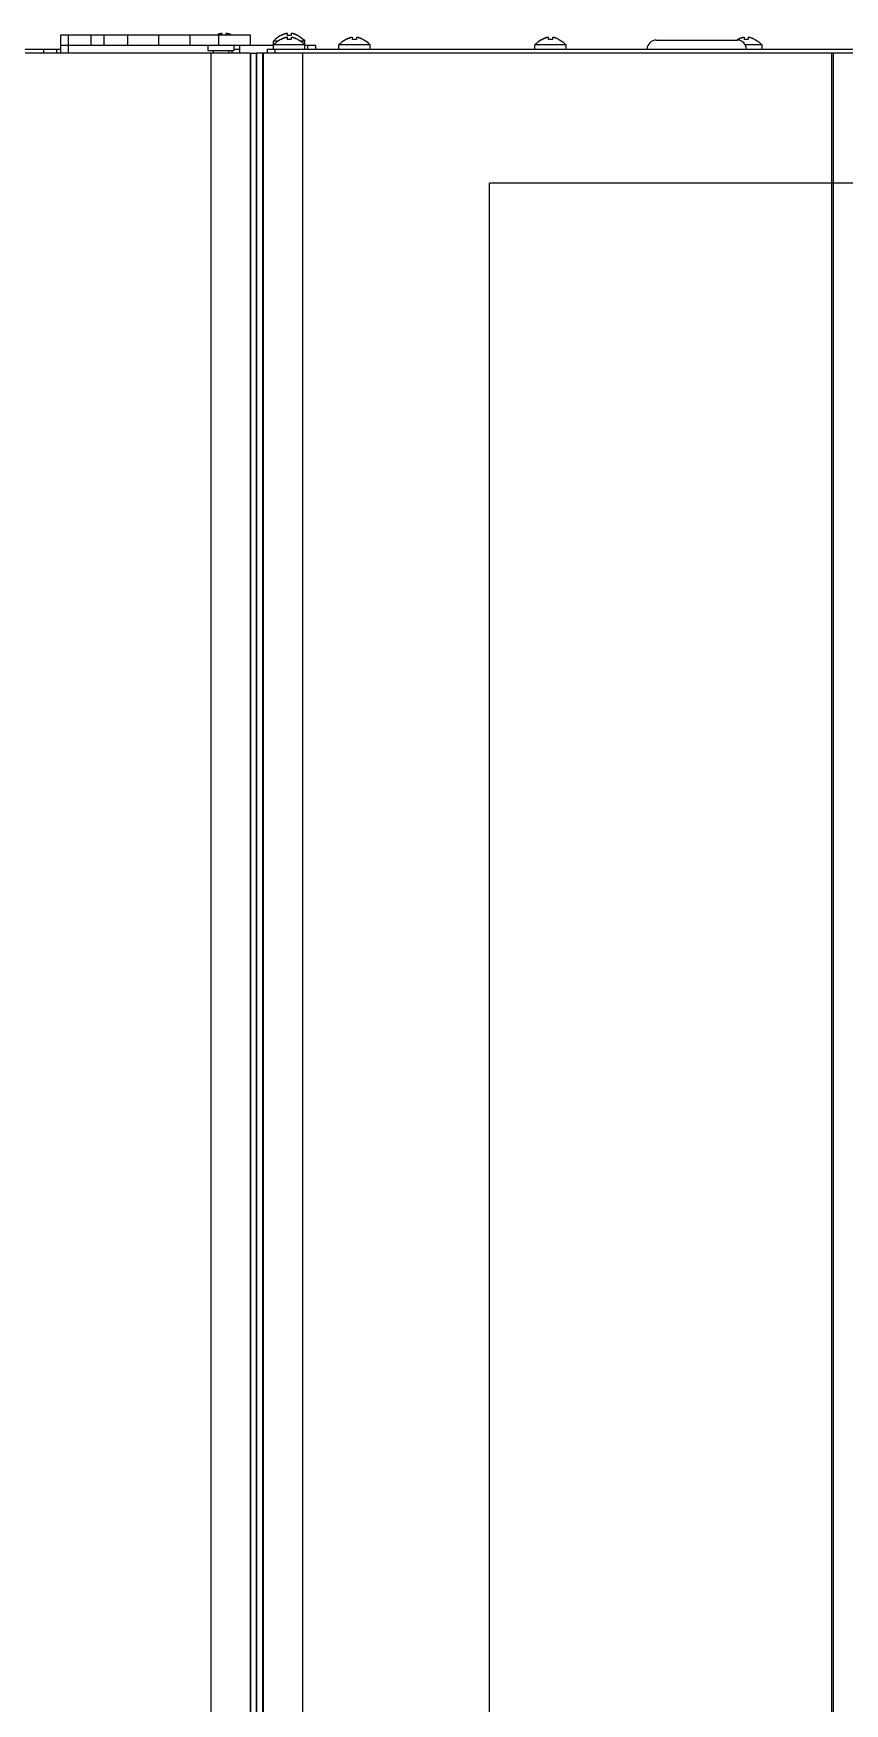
# Model space of a CAD drawing. Header units: millimetres. Extents: x 0 to 191, y -18 to 196.
# Drawn here: x 111.7 to 142.8, y 132.1 to 196.1 of the extents above; entities that cross this region are included whole.
import ezdxf

# ---------------------------------------------------------------- set-up
doc = ezdxf.new("R2010")
doc.units = ezdxf.units.MM
for name, color, linetype in [('2401-00460-M6-12PSTTHC_0', 7, 'Continuous'), ('4209-00025-D30_0', 7, 'Continuous'), ('4212-06592_0', 7, 'Continuous'), ('4212-06613_1_MIR_0', 7, 'Continuous'), ('4212-06613_2_MIR_0', 7, 'Continuous'), ('4212-06613_3_0', 7, 'Continuous'), ('4212-12613_1_0', 7, 'Continuous'), ('4212-12651_0', 7, 'Continuous'), ('4212-12656_0', 7, 'Continuous'), ('4212-12660_1_0', 7, 'Continuous'), ('4212-21438_0', 7, 'Continuous')]:
    doc.layers.add(name, color=color, linetype=linetype)

msp = doc.modelspace()

# ---------------------------------------------------------------- linework, layer by layer
at = {"layer": '2401-00460-M6-12PSTTHC_0', "color": 7, "linetype": 'Continuous'}
for p, q in [((118.847, 196.038), (118.828, 196.032)), ((118.862, 196.042), (118.845, 196.037)), ((118.876, 196.045), (118.861, 196.041)), ((118.891, 196.048), (118.875, 196.045)), ((118.905, 196.05), (118.89, 196.047)), ((118.905, 196.05), (118.92, 196.052)), ((118.935, 196.054), (118.92, 196.052)), ((118.935, 196), (118.935, 196.054)), ((119.085, 196.054), (119.085, 196)), ((119.1, 196.052), (119.085, 196.054)), ((119.115, 196.05), (119.1, 196.052)), ((119.13, 196.047), (119.115, 196.05)), ((119.145, 196.045), (119.129, 196.048)), ((119.159, 196.041), (119.144, 196.045)), ((119.175, 196.037), (119.158, 196.042)), ((121.185, 195.972), (121.185, 195.976)), ((121.185, 195.972), (121.187, 195.973)), ((121.347, 196.038), (121.328, 196.032)), ((121.347, 195.888), (121.328, 195.882)), ((121.362, 196.042), (121.345, 196.037)), ((121.362, 195.892), (121.345, 195.887)), ((121.376, 196.045), (121.361, 196.041)), ((121.376, 195.895), (121.361, 195.891)), ((121.391, 196.048), (121.375, 196.045)), ((121.391, 195.898), (121.375, 195.895)), ((121.405, 196.05), (121.39, 196.047)), ((121.405, 195.9), (121.39, 195.897)), ((121.405, 196.05), (121.42, 196.052)), ((121.405, 195.9), (121.42, 195.902)), ((121.435, 196.054), (121.42, 196.052)), ((121.435, 195.904), (121.42, 195.902)), ((121.435, 195.972), (121.435, 196.054)), ((121.435, 195.822), (121.435, 195.904)), ((121.585, 196.054), (121.585, 195.972)), ((121.6, 196.052), (121.585, 196.054)), ((121.585, 195.904), (121.585, 195.822)), ((121.6, 195.902), (121.585, 195.904)), ((121.615, 196.05), (121.6, 196.052)), ((121.615, 195.9), (121.6, 195.902)), ((121.63, 196.047), (121.615, 196.05)), ((121.63, 195.897), (121.615, 195.9)), ((121.645, 196.045), (121.629, 196.048)), ((121.645, 195.895), (121.629, 195.898)), ((121.659, 196.041), (121.644, 196.045)), ((121.659, 195.891), (121.644, 195.895)), ((121.675, 196.037), (121.658, 196.042)), ((121.675, 195.887), (121.658, 195.892)), ((121.833, 195.973), (121.835, 195.972)), ((121.835, 195.976), (121.835, 195.972)), ((123.847, 195.888), (123.828, 195.882)), ((123.862, 195.892), (123.845, 195.887)), ((123.876, 195.895), (123.861, 195.891)), ((123.891, 195.898), (123.875, 195.895)), ((123.905, 195.9), (123.89, 195.897)), ((123.905, 195.9), (123.92, 195.902)), ((123.935, 195.904), (123.92, 195.902)), ((123.935, 195.822), (123.935, 195.904)), ((124.085, 195.904), (124.085, 195.822)), ((124.1, 195.902), (124.085, 195.904)), ((124.115, 195.9), (124.1, 195.902)), ((124.13, 195.897), (124.115, 195.9)), ((124.145, 195.895), (124.129, 195.898)), ((124.159, 195.891), (124.144, 195.895)), ((124.175, 195.887), (124.158, 195.892)), ((131.347, 195.888), (131.328, 195.882)), ((131.362, 195.892), (131.345, 195.887)), ((131.376, 195.895), (131.361, 195.891)), ((131.391, 195.898), (131.375, 195.895)), ((131.405, 195.9), (131.39, 195.897)), ((131.405, 195.9), (131.42, 195.902)), ((131.435, 195.904), (131.42, 195.902)), ((131.435, 195.822), (131.435, 195.904)), ((131.585, 195.904), (131.585, 195.822)), ((131.6, 195.902), (131.585, 195.904)), ((131.615, 195.9), (131.6, 195.902)), ((131.63, 195.897), (131.615, 195.9)), ((131.645, 195.895), (131.629, 195.898)), ((131.659, 195.891), (131.644, 195.895)), ((131.675, 195.887), (131.658, 195.892)), ((138.847, 195.888), (138.828, 195.882)), ((138.862, 195.892), (138.845, 195.887)), ((138.876, 195.895), (138.861, 195.891)), ((138.891, 195.898), (138.875, 195.895)), ((138.905, 195.9), (138.89, 195.897)), ((138.905, 195.9), (138.92, 195.902)), ((138.935, 195.904), (138.92, 195.902)), ((138.935, 195.822), (138.935, 195.904)), ((139.085, 195.904), (139.085, 195.822)), ((139.1, 195.902), (139.085, 195.904)), ((139.115, 195.9), (139.1, 195.902)), ((139.13, 195.897), (139.115, 195.9)), ((139.145, 195.895), (139.129, 195.898)), ((139.159, 195.891), (139.144, 195.895)), ((139.175, 195.887), (139.158, 195.892)), ((119.61, 195.45), (119.61, 195.6)), ((120.91, 195.61), (120.91, 195.76)), ((121.082, 195.76), (120.91, 195.76)), ((120.91, 195.45), (120.91, 195.61)), ((122.11, 195.61), (120.91, 195.61)), ((121.185, 195.822), (121.185, 195.826)), ((121.185, 195.822), (121.187, 195.823)), ((121.833, 195.823), (121.835, 195.822)), ((121.835, 195.826), (121.835, 195.822)), ((122.11, 195.76), (121.938, 195.76)), ((122.11, 195.61), (122.11, 195.76)), ((122.11, 195.45), (122.11, 195.61)), ((123.41, 195.45), (123.41, 195.61)), ((124.61, 195.61), (123.41, 195.61)), ((123.685, 195.822), (123.685, 195.826)), ((123.685, 195.822), (123.687, 195.823)), ((124.333, 195.823), (124.335, 195.822)), ((124.335, 195.826), (124.335, 195.822)), ((124.61, 195.45), (124.61, 195.61)), ((130.91, 195.45), (130.91, 195.61)), ((132.11, 195.61), (130.91, 195.61)), ((131.185, 195.822), (131.185, 195.826)), ((131.185, 195.822), (131.187, 195.823)), ((131.833, 195.823), (131.835, 195.822)), ((131.835, 195.826), (131.835, 195.822)), ((132.11, 195.45), (132.11, 195.61)), ((138.659, 195.812), (138.641, 195.8)), ((138.685, 195.826), (138.659, 195.812)), ((138.685, 195.822), (138.685, 195.826)), ((138.685, 195.822), (138.687, 195.823)), ((139.61, 195.61), (138.969, 195.61)), ((139.333, 195.823), (139.335, 195.822)), ((139.335, 195.826), (139.335, 195.822)), ((139.61, 195.45), (139.61, 195.61))]:
    msp.add_line(p, q, dxfattribs=at)
for points in [[(118.741, 196), (118.765, 196.01), (118.788, 196.019), (118.809, 196.026), (118.828, 196.032)], [(118.831, 196.033), (118.813, 196.028), (118.794, 196.021), (118.772, 196.013), (118.75, 196.004), (118.742, 196)], [(119.279, 196), (119.255, 196.01), (119.232, 196.019), (119.211, 196.026), (119.192, 196.032), (119.173, 196.038)], [(119.189, 196.033), (119.207, 196.028), (119.226, 196.021), (119.248, 196.013), (119.27, 196.004), (119.278, 196)], [(121.185, 195.976), (121.159, 195.962), (121.098, 195.922), (121.035, 195.875), (120.973, 195.821), (120.91, 195.76)], [(121.227, 195.993), (121.206, 195.983), (121.185, 195.972)], [(121.211, 195.985), (121.215, 195.987), (121.241, 196), (121.265, 196.01), (121.288, 196.019), (121.309, 196.026), (121.328, 196.032)], [(121.211, 195.835), (121.215, 195.837), (121.241, 195.85), (121.265, 195.86), (121.288, 195.869), (121.309, 195.876), (121.328, 195.882)], [(121.331, 196.033), (121.313, 196.028), (121.294, 196.021), (121.272, 196.013), (121.25, 196.004), (121.227, 195.993)], [(121.331, 195.883), (121.313, 195.878), (121.294, 195.871), (121.272, 195.863), (121.25, 195.854), (121.227, 195.843)], [(121.51, 195.976), (121.485, 195.976), (121.46, 195.974), (121.435, 195.972)], [(121.585, 195.972), (121.56, 195.974), (121.535, 195.976), (121.51, 195.976)], [(121.835, 195.972), (121.805, 195.987), (121.779, 196), (121.755, 196.01), (121.732, 196.019), (121.711, 196.026), (121.692, 196.032), (121.673, 196.038)], [(121.835, 195.822), (121.805, 195.837), (121.779, 195.85), (121.755, 195.86), (121.732, 195.869), (121.711, 195.876), (121.692, 195.882), (121.673, 195.888)], [(121.689, 196.033), (121.707, 196.028), (121.726, 196.021), (121.748, 196.013), (121.77, 196.004), (121.793, 195.993), (121.809, 195.985)], [(121.689, 195.883), (121.707, 195.878), (121.726, 195.871), (121.748, 195.863), (121.77, 195.854), (121.793, 195.843), (121.809, 195.835)], [(121.835, 195.976), (121.861, 195.962), (121.922, 195.922), (121.985, 195.875), (122.047, 195.821), (122.11, 195.76)], [(123.711, 195.835), (123.715, 195.837), (123.741, 195.85), (123.765, 195.86), (123.788, 195.869), (123.809, 195.876), (123.828, 195.882)], [(123.831, 195.883), (123.813, 195.878), (123.794, 195.871), (123.772, 195.863), (123.75, 195.854), (123.727, 195.843)], [(124.335, 195.822), (124.305, 195.837), (124.279, 195.85), (124.255, 195.86), (124.232, 195.869), (124.211, 195.876), (124.192, 195.882), (124.173, 195.888)], [(124.189, 195.883), (124.207, 195.878), (124.226, 195.871), (124.248, 195.863), (124.27, 195.854), (124.293, 195.843), (124.309, 195.835)], [(131.211, 195.835), (131.215, 195.837), (131.241, 195.85), (131.265, 195.86), (131.288, 195.869), (131.309, 195.876), (131.328, 195.882)], [(131.331, 195.883), (131.313, 195.878), (131.294, 195.871), (131.272, 195.863), (131.25, 195.854), (131.227, 195.843)], [(131.835, 195.822), (131.805, 195.837), (131.779, 195.85), (131.755, 195.86), (131.732, 195.869), (131.711, 195.876), (131.692, 195.882), (131.673, 195.888)], [(131.689, 195.883), (131.707, 195.878), (131.726, 195.871), (131.748, 195.863), (131.77, 195.854), (131.793, 195.843), (131.809, 195.835)], [(138.711, 195.835), (138.715, 195.837), (138.741, 195.85), (138.765, 195.86), (138.788, 195.869), (138.809, 195.876), (138.828, 195.882)], [(138.831, 195.883), (138.813, 195.878), (138.794, 195.871), (138.772, 195.863), (138.75, 195.854), (138.727, 195.843)], [(139.335, 195.822), (139.305, 195.837), (139.279, 195.85), (139.255, 195.86), (139.232, 195.869), (139.211, 195.876), (139.192, 195.882), (139.173, 195.888)], [(139.189, 195.883), (139.207, 195.878), (139.226, 195.871), (139.248, 195.863), (139.27, 195.854), (139.293, 195.843), (139.309, 195.835)], [(121.185, 195.826), (121.159, 195.812), (121.098, 195.772), (121.035, 195.725), (120.973, 195.671), (120.91, 195.61)], [(121.227, 195.843), (121.206, 195.833), (121.185, 195.822)], [(121.51, 195.826), (121.485, 195.826), (121.46, 195.824), (121.435, 195.822)], [(121.585, 195.822), (121.56, 195.824), (121.535, 195.826), (121.51, 195.826)], [(121.835, 195.826), (121.861, 195.812), (121.922, 195.772), (121.985, 195.725), (122.047, 195.671), (122.11, 195.61)], [(123.685, 195.826), (123.659, 195.812), (123.598, 195.772), (123.535, 195.725), (123.473, 195.671), (123.41, 195.61)], [(123.727, 195.843), (123.706, 195.833), (123.685, 195.822)], [(124.01, 195.826), (123.985, 195.826), (123.96, 195.824), (123.935, 195.822)], [(124.085, 195.822), (124.06, 195.824), (124.035, 195.826), (124.01, 195.826)], [(124.335, 195.826), (124.361, 195.812), (124.422, 195.772), (124.485, 195.725), (124.547, 195.671), (124.61, 195.61)], [(131.185, 195.826), (131.159, 195.812), (131.098, 195.772), (131.035, 195.725), (130.973, 195.671), (130.91, 195.61)], [(131.227, 195.843), (131.206, 195.833), (131.185, 195.822)], [(131.51, 195.826), (131.485, 195.826), (131.46, 195.824), (131.435, 195.822)], [(131.585, 195.822), (131.56, 195.824), (131.535, 195.826), (131.51, 195.826)], [(131.835, 195.826), (131.861, 195.812), (131.922, 195.772), (131.985, 195.725), (132.047, 195.671), (132.11, 195.61)], [(138.727, 195.843), (138.706, 195.833), (138.685, 195.822)], [(139.01, 195.826), (138.985, 195.826), (138.96, 195.824), (138.935, 195.822)], [(139.085, 195.822), (139.06, 195.824), (139.035, 195.826), (139.01, 195.826)], [(139.335, 195.826), (139.361, 195.812), (139.422, 195.772), (139.485, 195.725), (139.547, 195.671), (139.61, 195.61)]]:
    msp.add_lwpolyline(points, dxfattribs=at)
at = {"layer": '4209-00025-D30_0', "color": 7, "linetype": 'Continuous'}
msp.add_line((135.56, 195.8), (138.66, 195.8), dxfattribs=at)
for centre, start, end in [((135.56, 195.45), 90, 180), ((138.66, 195.45), 0, 90)]:
    msp.add_arc(centre, 0.35, start, end, dxfattribs=at)
at = {"layer": '4212-06592_0', "color": 7, "linetype": 'Continuous'}
for p, q in [((120.01, 195.3), (120.26, 195.3)), ((120.04, 10.07), (120.04, 195.3)), ((120.26, 195.3), (120.26, 0.3)), ((120.26, 0.3), (120.26, 195.3)), ((120.51, 195.3), (120.26, 195.3)), ((120.48, 195.3), (120.48, 10.069))]:
    msp.add_line(p, q, dxfattribs=at)
at = {"layer": '4212-06613_1_MIR_0', "color": 7, "linetype": 'Continuous'}
for p, q in [((112.76, 195.6), (112.76, 196)), ((112.76, 196), (120.01, 196)), ((113.06, 195.6), (113.06, 196)), ((113.91, 196), (113.91, 195.6)), ((114.41, 196), (114.41, 195.6)), ((115.31, 196), (115.31, 195.6)), ((116.51, 195.6), (116.51, 196)), ((117.71, 195.6), (117.71, 196)), ((118.81, 195.6), (118.81, 196)), ((120.01, 196), (120.01, 195.6)), ((112.76, 195.6), (113.91, 195.6)), ((114.41, 195.6), (120.01, 195.6))]:
    msp.add_line(p, q, dxfattribs=at)
at = {"layer": '4212-06613_2_MIR_0', "color": 7, "linetype": 'Continuous'}
for p, q in [((112.76, 195.3), (112.76, 195.6)), ((112.76, 195.6), (115.31, 195.6)), ((113.06, 195.3), (113.06, 195.6)), ((119.31, 195.4), (119.31, 195.3))]:
    msp.add_line(p, q, dxfattribs=at)
at = {"layer": '4212-06613_3_0', "color": 7, "linetype": 'Continuous'}
for p, q in [((118.39, 195.6), (118.39, 195.4)), ((118.39, 195.4), (119.39, 195.4)), ((118.59, 195.4), (118.59, 195.3)), ((119.19, 195.4), (119.19, 195.3)), ((119.39, 195.6), (119.39, 195.4))]:
    msp.add_line(p, q, dxfattribs=at)
at = {"layer": '4212-12613_1_0', "color": 7, "linetype": 'Continuous'}
for p, q in [((120.51, 195.3), (120.51, 10.8)), ((143.999, 195.3), (120.51, 195.3)), ((122.01, 195.3), (122.01, 10.8)), ((142.268, 195.3), (142.268, 10.8)), ((142.331, 195.3), (142.331, 10.8)), ((129.18, 15.8), (129.18, 190.32)), ((144.09, 190.32), (129.18, 190.32))]:
    msp.add_line(p, q, dxfattribs=at)
at = {"layer": '4212-12651_0', "color": 7, "linetype": 'Continuous'}
for p, q in [((52.16, 195.45), (112.76, 195.45)), ((112.11, 195.3), (112.11, 195.45)), ((112.61, 195.3), (112.61, 195.45)), ((119.39, 195.45), (119.61, 195.45)), ((119.61, 195.3), (119.61, 195.45))]:
    msp.add_line(p, q, dxfattribs=at)
at = {"layer": '4212-12656_0', "color": 7, "linetype": 'Continuous'}
for p, q in [((120.66, 195.45), (120.66, 195.3)), ((120.66, 195.45), (182.76, 195.45)), ((120.96, 195.45), (120.96, 195.3))]:
    msp.add_line(p, q, dxfattribs=at)
at = {"layer": '4212-12660_1_0', "color": 7, "linetype": 'Continuous'}
for p, q in [((120.01, 195.3), (50.51, 195.3)), ((118.51, 195.3), (118.51, 10.8)), ((120.01, 195.3), (120.01, 10.8))]:
    msp.add_line(p, q, dxfattribs=at)
at = {"layer": '4212-21438_0', "color": 7, "linetype": 'Continuous'}
for p, q in [((120.01, 195.6), (120.91, 195.6)), ((122.11, 195.6), (122.51, 195.6)), ((122.21, 195.6), (122.21, 195.45)), ((122.51, 195.6), (122.51, 195.45))]:
    msp.add_line(p, q, dxfattribs=at)

doc.saveas('drawing.dxf')
